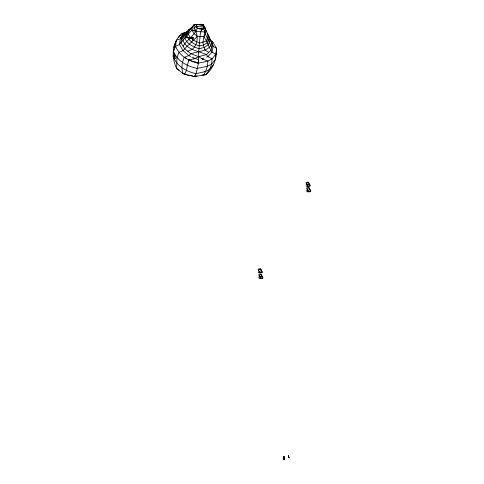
<?xml version="1.0" encoding="UTF-8"?>
<svg xmlns="http://www.w3.org/2000/svg" width="484" height="484" viewBox="0 0 484 484"><rect width="100%" height="100%" fill="white"/><g stroke="black" fill="none" stroke-linecap="round" stroke-linejoin="round"><path stroke-width="0.73" d="M186.243 32.476L181.93 33.456C171.989 41.818 171.142 57.312 176.63 68.45L182.867 73.507L194.211 76.581L205.821 74.718C213.547 68.571 216.905 58.068 216.638 48.418L212.948 42.29L209.832 39.549M174.712 57.838L174.778 55.303M192.572 39.416C193.933 32.652 191.731 43.983 192.838 38.738L190.339 37.897L186.11 37.377L186.171 35.368C197.72 18.906 185.42 34.824 181.482 39.107M186.11 37.377L186.243 35.429L189.171 30.383M199.898 24.581L194.247 24.454L194.151 27.927C198.343 34.479 198.555 44.02 192.287 49.314L187.738 51.243M173.502 53.464L173.266 55.273L174.972 58.727M173.726 50.82L173.804 49.271L173.369 52.835L174.966 55.624L173.387 52.484M174.966 55.624L174.984 55.273L173.254 55.666L174.839 58.497L173.266 55.273M174.258 45.532L174.119 47.789L174.258 45.532L175.069 44.389M192.717 39.482L192.959 37.214M198.41 61.093L198.7 51.782L200.031 36.451L200.582 31.744L201.882 29.355L201.58 28.011M288.543 456.134L288.603 456.485L288.591 456.109M208.81 52.351L204.92 49.979L203.431 45.157L202.911 42.162L205.422 28.52L203.443 24.938L201.187 24.654M187.35 31.775L186.001 32.204L180.351 38.605L176.309 40.366L175.583 46.258L173.429 51.413C177.398 61.25 187.356 66.417 197.26 68.413L207.279 66.332L211.641 64.088L215.434 59.55L215.646 54.293L216.638 48.418L213.214 46.264L212.046 44.425M213.275 64.723L209.717 69.266L205.585 71.529L196.068 73.635C186.407 71.644 176.944 66.272 173.205 56.682L173.484 54.474M173.52 53.688L173.242 55.89L174.96 59.048L175.154 55.267L173.399 52.205M261.245 271.094C261.433 265.081 254.844 274.676 260.646 272.722M261.868 276.606C261.802 270.332 255.467 280.889 261.554 277.985M309.058 184.489C309.252 178.481 302.663 188.07 308.465 186.116M309.687 190C309.621 183.726 303.286 194.284 309.373 191.38M188.935 30.655L194.211 24.811L188.935 30.655L188.246 34.104L179.449 44.486L175.583 46.258C179.322 55.841 188.778 61.214 198.44 63.204L207.957 61.093L212.083 58.836L215.646 54.293L212.022 52.127C208.767 47.226 207.098 41.618 203.885 36.651L197.357 36.312L194.132 33.692L191.858 30.093L192.547 26.65L194.247 24.454L199.838 24.751M173.205 56.682L173.526 55.291M206.547 57.124L207.866 56.64L212.022 52.127L213.214 46.264C210.05 39.101 207.128 31.66 202.965 25.083L200.739 24.279L196.444 24.738L195.966 26.535L193.703 28.338M211.756 47.735C209.124 41.515 205.398 35.514 203.794 28.768L204.272 26.971L202.965 25.083L194.247 24.454M190.926 75.377L194.211 76.581L196.068 73.635L198.44 63.204L198.519 59.617L195.052 58.443L188.899 60.095L187.272 65.279L186.528 70.525L184.598 73.973M203.613 75.068L205.585 71.529L207.279 66.332L207.957 61.093L201.949 58.806L203.921 58.086M174.21 46.325L176.309 40.366M178.644 37.74L179.334 35.798L183.902 34.061L180.351 38.605L179.449 44.486L183.049 50.608L188.754 55.636L190.642 56.477M208.804 37.207L211.363 41.805L211.145 45.272C206.674 51.655 197.587 51.352 190.853 53.772L188.754 55.636L184.186 57.366L182.347 62.551L181.815 67.802L182.867 73.507L188.802 75.746L190.569 75.595M216.082 54.728L216.542 53.682M183.085 46.222C186.987 39.67 194.477 35.731 197.272 28.423L196.444 24.738M203.885 36.651L205.404 34.279L206.093 30.837L205.337 29.639M180.29 38.212L181.802 35.925M191.017 28.35L190.236 29.149L190.829 28.556M196.008 30.311L191.858 30.093L188.246 34.104L190.521 37.704L192.838 38.738M197.357 36.312C192.747 41.243 187.502 45.478 183.049 50.608L179.007 52.369L176.963 57.529L176.63 68.45L179.044 70.18M188.754 30.855L190.623 28.786M309.857 185.626L309.47 185.898M262.044 272.226L261.65 272.504M262.51 277.883L262.721 277.447L261.336 274.482L260.707 274.162L258.68 274.785L259.805 277.296M182.855 34.993L186.001 32.204M288.785 457.047L288.942 457.755L288.821 457.035M192.142 27.54L188.578 29.935L184.549 34.467L183.031 36.838L182.934 40.311C186.394 49.894 198.355 50.85 206.438 54.595L207.866 56.64L212.083 58.836L211.641 64.088L209.717 69.266L205.821 74.718L202.058 74.966M191.047 28.32L188.578 29.935L187.356 32.325L186.667 35.768C189.135 40.916 193.939 44.607 199.487 45.859L203.431 45.157L207.291 42.78L209.209 36.953L207.491 34.539M187.871 31.321L186.582 32.113L185.063 34.485L184.967 37.958C186.836 44.25 193.527 46.754 199.13 48.787L204.157 47.48L207.92 45.097L209.251 42.713L210.086 39.277L209.282 38.079M185.838 33.674L181.917 36.717L180.847 42.592L184.616 48.715L190.853 53.772L198.73 56.664L203.02 59.52M197.006 75.831L194.211 76.581L195.433 75.837M183.962 34.461L185.868 33.444M193.824 59.036L198.73 56.664L206.438 54.595L211.187 50.112L212.579 44.256L211.363 42.435M310.093 191.41L308.005 191.416L306.566 188.028L307.8 187.538L309.046 187.75L310.262 190.248M262.274 278.016L260.192 278.016M194.211 76.581L195.191 76.254M205.422 28.52L204.272 26.971L195.966 26.535L197.272 28.423L201.882 29.355L203.794 28.768L202.965 25.083L203.443 24.938L203.758 26.348M186.219 32.495L181.93 33.456L184.011 33.565M308.792 186.086L307.903 186.098M191.053 38.133L192.747 38.399L190.521 37.704L186.195 37.256M201.283 24.823L203.443 24.938L203.722 26.662M197.272 28.423L203.794 28.768M191.858 30.093L195.832 31.496L205.022 31.98M188.899 60.095L189.262 60.113M204.188 71.457L205.585 71.529M186.334 74.572L182.867 73.507M197.327 24.448L198.398 24.672M207.358 33.947L208.114 35.144L206.499 40.989L199.674 43.215L193.745 40.317L190.521 37.704L192.886 38.448M188.47 59.847L198.44 63.204L195.119 61.843M200.509 24.2L201.042 25.622M184.186 57.366L186.267 58.219M191.906 57.039L195.052 58.443M190.521 37.704L192.699 38.684M210.528 40.85L212.948 42.29M183.267 73.205L184.477 74.07M283.606 459.54C285.058 460.538 284.217 457.404 283.201 458.499M309.911 185.33L308.532 182.365L307.969 182.057L305.942 182.516L306.717 184.585M261.82 271.342L260.713 268.971L260.15 268.662L258.123 269.122L258.625 270.598M209.56 38.23L210.008 40.015M195.518 30.087L195.832 31.496M201.882 29.355L201.901 30.377M288.416 456.388L288.621 455.874L288.422 456.37M288.506 455.982L288.646 456.642L288.506 455.982M288.706 457.664L288.918 457.162L288.706 457.664M283.648 456.92C283.025 459.679 285.826 456.14 283.648 456.92M283.37 458.687C282.372 460.792 286.135 459.183 283.612 459.086C283.799 460.925 284.913 457.779 283.394 458.651M283.812 457.386C284.265 459.086 285.62 456.884 283.812 457.386M283.503 456.642C283.993 459.939 285.729 456.055 283.503 456.642M307.37 184.7L307.703 186.177L309.379 186.328L310.165 185.88L309.802 184.458L308.707 184.253L307.37 184.7M307.999 190.218L308.326 191.694L310.002 191.839L310.795 191.392L310.425 189.97L309.337 189.764L307.999 190.218M259.557 271.306L259.884 272.782L261.56 272.934L262.352 272.486L261.983 271.064L260.894 270.852L259.557 271.306M260.18 276.818L260.507 278.294L262.183 278.445L262.975 277.998L262.612 276.576L260.93 276.424L260.18 276.818"/></g></svg>
